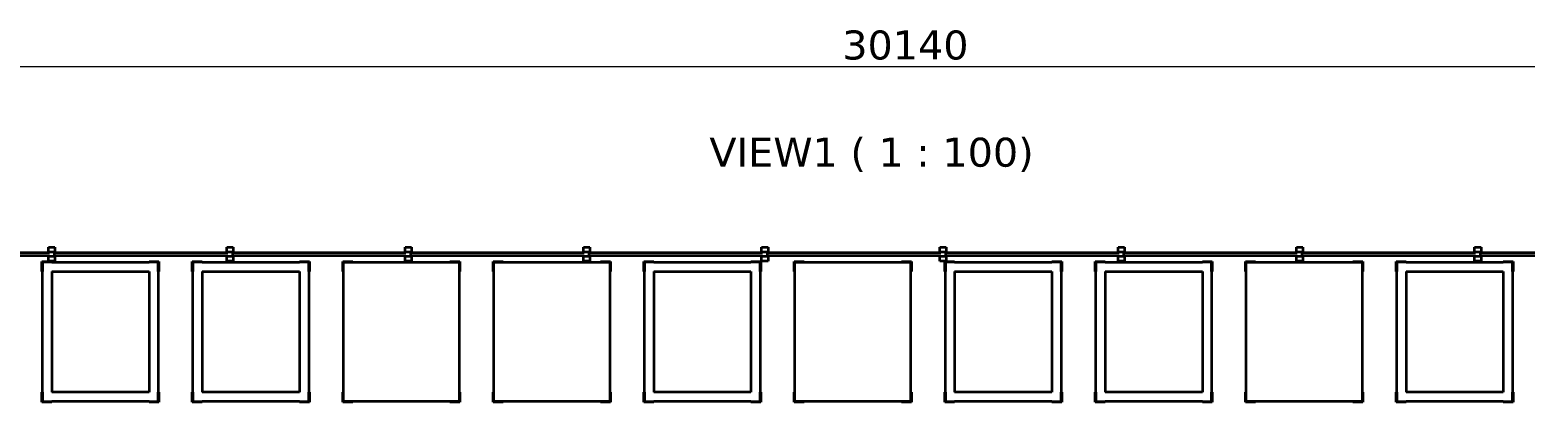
# Model space of a CAD drawing. Header units: millimetres. Extents: x 0 to 67800, y 0 to 42000.
# Drawn here: x 12068 to 24985, y 27207 to 30418 of the extents above; entities that cross this region are included whole.
import ezdxf

# ---------------------------------------------------------------- set-up
doc = ezdxf.new("R2010")
doc.units = ezdxf.units.MM
doc.header["$LTSCALE"] = 100
for name, color, linetype, lineweight in [('Dimension (ISO)', 7, 'Continuous', 18), ('Symbol (ISO)', 7, 'Continuous', 18), ('Visible (ISO)', 7, 'Continuous', 35)]:
    doc.layers.add(name, color=color, linetype=linetype, lineweight=lineweight)
doc.styles.add('Note Text (ISO)', font='verdana.ttf')
doc.dimstyles.new('Default - Method 1b (ISO)', dxfattribs={"dimscale": 100, "dimtxt": 2.5, "dimasz": 2.5, "dimexe": 2, "dimexo": 2, "dimgap": 0.5, "dimtad": 1, "dimtoh": 1, "dimdec": 1, "dimrnd": 1e-08, "dimtxsty": 'Note Text (ISO)', "dimcen": 0.09, "dimdle": 10, "dimclrd": 256, "dimclre": 256, "dimclrt": 256, "dimadec": 1, "dimazin": 2, "dimtfac": 0.72, "dimtmove": 0, "dimatfit": 3, "dimfxl": 1, "dimtolj": 1, "dimlwd": -1, "dimlwe": -1, "dimarcsym": 0})

# ---------------------------------------------------------------- blocks, each defined once
blk = doc.blocks.new('*D19')
at = {"layer": 'Defpoints', "color": 0, "transparency": 16777216}
for p in [(34677, 30103), (4537, 28503), (34677, 28503)]:
    blk.add_point(p, dxfattribs=at)
at = {"layer": 'Dimension (ISO)', "transparency": 16777216}
for p, q in [((4537, 28703), (4537, 30303)), ((34677, 28703), (34677, 30303)), ((4787, 30103), (34427, 30103))]:
    blk.add_line(p, q, dxfattribs=at)
for points in [[(4787, 30145), (4787, 30061), (4537, 30103)], [(34427, 30145), (34427, 30061), (34677, 30103)]]:
    blk.add_solid(points, dxfattribs=at)
at = {"layer": 'Dimension (ISO)', "transparency": 16777216, "insert": (19086, 30413), "char_height": 250, "attachment_point": 1, "style": 'Note Text (ISO)'}
blk.add_mtext('\\A1;30140', dxfattribs=at)

msp = doc.modelspace()

# ---------------------------------------------------------------- linework, layer by layer
at = {"layer": 'Visible (ISO)'}
for p, q in [((10736.99, 28497.87), (12236.99, 28497.87)), ((12236.99, 28467.87), (10736.99, 28467.87)), ((12170.78, 28332.87), (12170.78, 28418.87)), ((12170.78, 28418.87), (12256.78, 28418.87)), ((12229.49, 28497.87), (12229.49, 28542.87)), ((12229.49, 28542.87), (12284.49, 28542.87)), ((12229.49, 28422.87), (12229.49, 28467.87)), ((12284.49, 28422.87), (12229.49, 28422.87)), ((12236.99, 28502.87), (12276.99, 28502.87)), ((12236.99, 28497.87), (12236.99, 28502.87)), ((12236.99, 28462.87), (12236.99, 28467.87)), ((12276.99, 28462.87), (12236.99, 28462.87)), ((12256.78, 28418.87), (12256.78, 28412.87)), ((12276.99, 28502.87), (12276.99, 28462.87)), ((12276.99, 28497.87), (12276.99, 28467.87)), ((12276.99, 28497.87), (13776.99, 28497.87)), ((13776.99, 28467.87), (12276.99, 28467.87)), ((12284.49, 28542.87), (12284.49, 28497.87)), ((12284.49, 28467.87), (12284.49, 28422.87)), ((13096.78, 28412.87), (13096.78, 28418.87)), ((13096.78, 28418.87), (13182.78, 28418.87)), ((13182.78, 28418.87), (13182.78, 28332.87)), ((13470.78, 28332.87), (13470.78, 28418.87)), ((13470.78, 28418.87), (13556.78, 28418.87)), ((13556.78, 28418.87), (13556.78, 28412.87)), ((13769.49, 28497.87), (13769.49, 28542.87)), ((13769.49, 28542.87), (13824.49, 28542.87)), ((13769.49, 28422.87), (13769.49, 28467.87)), ((13824.49, 28422.87), (13769.49, 28422.87)), ((13776.99, 28502.87), (13816.99, 28502.87)), ((13776.99, 28497.87), (13776.99, 28502.87)), ((13776.99, 28462.87), (13776.99, 28467.87)), ((13816.99, 28462.87), (13776.99, 28462.87)), ((13816.99, 28502.87), (13816.99, 28462.87)), ((13816.99, 28497.87), (13816.99, 28467.87)), ((13816.99, 28497.87), (15316.99, 28497.87)), ((15316.99, 28467.87), (13816.99, 28467.87)), ((13824.49, 28542.87), (13824.49, 28497.87)), ((13824.49, 28467.87), (13824.49, 28422.87)), ((14396.78, 28412.87), (14396.78, 28418.87)), ((14396.78, 28418.87), (14482.78, 28418.87)), ((14482.78, 28418.87), (14482.78, 28332.87)), ((14770.78, 28332.87), (14770.78, 28418.87)), ((14770.78, 28418.87), (14856.78, 28418.87)), ((14856.78, 28418.87), (14856.78, 28412.88)), ((15309.49, 28497.87), (15309.49, 28542.87)), ((15309.49, 28542.87), (15364.49, 28542.87)), ((15309.49, 28422.87), (15309.49, 28467.87)), ((15364.49, 28422.87), (15309.49, 28422.87)), ((15316.99, 28502.87), (15356.99, 28502.87)), ((15316.99, 28497.87), (15316.99, 28502.87)), ((15316.99, 28462.87), (15316.99, 28467.87)), ((15356.99, 28462.87), (15316.99, 28462.87)), ((15356.99, 28502.87), (15356.99, 28462.87)), ((15356.99, 28497.87), (15356.99, 28467.87)), ((15356.99, 28497.87), (16856.99, 28497.87)), ((16856.99, 28467.87), (15356.99, 28467.87)), ((15364.49, 28542.87), (15364.49, 28497.87)), ((15364.49, 28467.87), (15364.49, 28422.87)), ((15696.78, 28412.88), (15696.78, 28418.87)), ((15696.78, 28418.87), (15782.78, 28418.87)), ((15782.78, 28418.87), (15782.78, 28332.87)), ((16070.78, 28332.87), (16070.78, 28418.87)), ((16070.78, 28418.87), (16156.78, 28418.87)), ((16156.78, 28418.87), (16156.78, 28412.88)), ((16849.49, 28497.87), (16849.49, 28542.87)), ((16849.49, 28542.87), (16904.49, 28542.87)), ((16849.49, 28422.87), (16849.49, 28467.87)), ((16904.49, 28422.87), (16849.49, 28422.87)), ((16856.99, 28502.87), (16896.99, 28502.87)), ((16856.99, 28497.87), (16856.99, 28502.87)), ((16856.99, 28462.87), (16856.99, 28467.87)), ((16896.99, 28462.87), (16856.99, 28462.87)), ((16896.99, 28502.87), (16896.99, 28462.87)), ((16896.99, 28497.87), (16896.99, 28467.87)), ((16896.99, 28497.87), (18396.99, 28497.87)), ((18396.99, 28467.87), (16896.99, 28467.87)), ((16904.49, 28542.87), (16904.49, 28497.87)), ((16904.49, 28467.87), (16904.49, 28422.87)), ((16996.78, 28412.88), (16996.78, 28418.87)), ((16996.78, 28418.87), (17082.78, 28418.87)), ((17082.78, 28418.87), (17082.78, 28332.87)), ((17370.78, 28332.87), (17370.78, 28418.87)), ((17370.78, 28418.87), (17456.78, 28418.87)), ((17456.78, 28418.87), (17456.78, 28412.87)), ((18296.78, 28412.87), (18296.78, 28418.87)), ((18296.78, 28418.87), (18382.78, 28418.87)), ((18382.78, 28418.87), (18382.78, 28332.87)), ((18389.49, 28497.87), (18389.49, 28542.87)), ((18389.49, 28542.87), (18444.49, 28542.87)), ((18389.49, 28422.87), (18389.49, 28467.87)), ((18444.49, 28422.87), (18389.49, 28422.87)), ((18396.99, 28502.87), (18436.99, 28502.87)), ((18396.99, 28497.87), (18396.99, 28502.87)), ((18396.99, 28462.87), (18396.99, 28467.87)), ((18436.99, 28462.87), (18396.99, 28462.87)), ((18436.99, 28502.87), (18436.99, 28462.87)), ((18436.99, 28497.87), (18436.99, 28467.87)), ((18436.99, 28497.87), (19936.99, 28497.87)), ((19936.99, 28467.87), (18436.99, 28467.87)), ((18444.49, 28542.87), (18444.49, 28497.87)), ((18444.49, 28467.87), (18444.49, 28422.87)), ((18670.78, 28332.87), (18670.78, 28418.87)), ((18670.78, 28418.87), (18756.78, 28418.87)), ((18756.78, 28418.87), (18756.78, 28412.88)), ((19596.78, 28412.88), (19596.78, 28418.87)), ((19596.78, 28418.87), (19682.78, 28418.87)), ((19682.78, 28418.87), (19682.78, 28332.87)), ((19929.49, 28497.87), (19929.49, 28542.87)), ((19929.49, 28542.87), (19984.49, 28542.87)), ((19929.49, 28422.87), (19929.49, 28467.87)), ((19984.49, 28422.87), (19929.49, 28422.87)), ((19936.99, 28502.87), (19976.99, 28502.87)), ((19936.99, 28497.87), (19936.99, 28502.87)), ((19936.99, 28462.87), (19936.99, 28467.87)), ((19976.99, 28462.87), (19936.99, 28462.87)), ((19970.78, 28332.87), (19970.78, 28418.87)), ((19970.78, 28418.87), (20056.78, 28418.87)), ((19976.99, 28502.87), (19976.99, 28462.87)), ((19976.99, 28497.87), (19976.99, 28467.87)), ((19976.99, 28497.87), (21476.99, 28497.87)), ((21476.99, 28467.87), (19976.99, 28467.87)), ((19984.49, 28542.87), (19984.49, 28497.87)), ((19984.49, 28467.87), (19984.49, 28422.87)), ((20056.78, 28418.87), (20056.78, 28412.87)), ((20896.78, 28412.87), (20896.78, 28418.87)), ((20896.78, 28418.87), (20982.78, 28418.87)), ((20982.78, 28418.87), (20982.78, 28332.87)), ((21270.78, 28332.87), (21270.78, 28418.87)), ((21270.78, 28418.87), (21356.78, 28418.87)), ((21356.78, 28418.87), (21356.78, 28412.87)), ((21469.49, 28497.87), (21469.49, 28542.87)), ((21469.49, 28542.87), (21524.49, 28542.87)), ((21469.49, 28422.87), (21469.49, 28467.87)), ((21524.49, 28422.87), (21469.49, 28422.87)), ((21476.99, 28502.87), (21516.99, 28502.87)), ((21476.99, 28497.87), (21476.99, 28502.87)), ((21476.99, 28462.87), (21476.99, 28467.87)), ((21516.99, 28462.87), (21476.99, 28462.87)), ((21516.99, 28502.87), (21516.99, 28462.87)), ((21516.99, 28497.87), (21516.99, 28467.87)), ((21516.99, 28497.87), (23016.99, 28497.87)), ((23016.99, 28467.87), (21516.99, 28467.87)), ((21524.49, 28542.87), (21524.49, 28497.87)), ((21524.49, 28467.87), (21524.49, 28422.87)), ((22196.78, 28412.87), (22196.78, 28418.87)), ((22196.78, 28418.87), (22282.78, 28418.87)), ((22282.78, 28418.87), (22282.78, 28332.87)), ((22570.78, 28332.87), (22570.78, 28418.87)), ((22570.78, 28418.87), (22656.78, 28418.87)), ((22656.78, 28418.87), (22656.78, 28412.88)), ((23009.49, 28497.87), (23009.49, 28542.87)), ((23009.49, 28542.87), (23064.49, 28542.87)), ((23009.49, 28422.87), (23009.49, 28467.87)), ((23064.49, 28422.87), (23009.49, 28422.87)), ((23016.99, 28502.87), (23056.99, 28502.87)), ((23016.99, 28497.87), (23016.99, 28502.87)), ((23016.99, 28462.87), (23016.99, 28467.87)), ((23056.99, 28462.87), (23016.99, 28462.87)), ((23056.99, 28502.87), (23056.99, 28462.87)), ((23056.99, 28497.87), (23056.99, 28467.87)), ((23056.99, 28497.87), (24556.99, 28497.87)), ((24556.99, 28467.87), (23056.99, 28467.87)), ((23064.49, 28542.87), (23064.49, 28497.87)), ((23064.49, 28467.87), (23064.49, 28422.87)), ((23496.78, 28412.88), (23496.78, 28418.87)), ((23496.78, 28418.87), (23582.78, 28418.87)), ((23582.78, 28418.87), (23582.78, 28332.87)), ((23870.78, 28332.87), (23870.78, 28418.87)), ((23870.78, 28418.87), (23956.78, 28418.87)), ((23956.78, 28418.87), (23956.78, 28412.87)), ((24549.49, 28497.87), (24549.49, 28542.87)), ((24549.49, 28542.87), (24604.49, 28542.87)), ((24549.49, 28422.87), (24549.49, 28467.87)), ((24604.49, 28422.87), (24549.49, 28422.87)), ((24556.99, 28502.87), (24596.99, 28502.87)), ((24556.99, 28497.87), (24556.99, 28502.87)), ((24556.99, 28462.87), (24556.99, 28467.87)), ((24596.99, 28462.87), (24556.99, 28462.87)), ((24596.99, 28502.87), (24596.99, 28462.87)), ((24596.99, 28497.87), (24596.99, 28467.87)), ((24596.99, 28497.87), (26096.99, 28497.87)), ((26096.99, 28467.87), (24596.99, 28467.87)), ((24604.49, 28542.87), (24604.49, 28497.87)), ((24604.49, 28467.87), (24604.49, 28422.87)), ((24796.78, 28412.87), (24796.78, 28418.87)), ((24796.78, 28418.87), (24882.78, 28418.87)), ((24882.78, 28418.87), (24882.78, 28332.87)), ((12176.78, 28332.87), (12170.78, 28332.87)), ((12176.78, 28412.87), (12176.78, 28332.87)), ((12256.78, 28412.87), (12176.78, 28412.87)), ((12176.78, 27292.87), (12176.78, 28332.87)), ((12256.78, 28412.87), (13096.78, 28412.87)), ((12256.78, 28332.87), (12256.78, 27292.87)), ((12256.78, 28332.87), (13096.78, 28332.87)), ((13176.78, 28412.87), (13096.78, 28412.87)), ((13096.78, 28332.87), (13096.78, 27292.87)), ((13176.78, 28332.87), (13176.78, 28412.87)), ((13182.78, 28332.87), (13176.78, 28332.87)), ((13176.78, 28332.87), (13176.78, 27292.87)), ((13476.78, 28332.87), (13470.78, 28332.87)), ((13476.78, 28412.87), (13476.78, 28332.87)), ((13556.78, 28412.87), (13476.78, 28412.87)), ((13476.78, 27292.87), (13476.78, 28332.87)), ((13556.78, 28412.87), (14396.78, 28412.87)), ((13556.78, 28332.87), (13556.78, 27292.87)), ((13556.78, 28332.87), (14396.78, 28332.87)), ((14476.78, 28412.87), (14396.78, 28412.87)), ((14396.78, 28332.87), (14396.78, 27292.87)), ((14476.78, 28332.87), (14476.78, 28412.87)), ((14482.78, 28332.87), (14476.78, 28332.87)), ((14476.78, 28332.87), (14476.78, 27292.87)), ((14776.78, 28332.87), (14770.78, 28332.87)), ((14776.78, 28412.88), (15776.78, 28412.88)), ((14776.78, 27212.87), (14776.78, 28412.88)), ((15776.78, 28412.88), (15776.78, 27212.87)), ((15782.78, 28332.87), (15776.78, 28332.87)), ((16076.78, 28332.87), (16070.78, 28332.87)), ((16076.78, 28412.88), (17076.78, 28412.88)), ((16076.78, 27212.87), (16076.78, 28412.88)), ((17076.78, 28412.88), (17076.78, 27212.87)), ((17082.78, 28332.87), (17076.78, 28332.87)), ((17376.78, 28332.87), (17370.78, 28332.87)), ((17376.78, 28412.87), (17376.78, 28332.87)), ((17456.78, 28412.87), (17376.78, 28412.87)), ((17376.78, 27292.87), (17376.78, 28332.87)), ((17456.78, 28412.87), (18296.78, 28412.87)), ((17456.78, 28332.87), (17456.78, 27292.87)), ((17456.78, 28332.87), (18296.78, 28332.87)), ((18376.78, 28412.87), (18296.78, 28412.87)), ((18296.78, 28332.87), (18296.78, 27292.87)), ((18376.78, 28332.87), (18376.78, 28412.87)), ((18382.78, 28332.87), (18376.78, 28332.87)), ((18376.78, 28332.87), (18376.78, 27292.87)), ((18676.78, 28332.87), (18670.78, 28332.87)), ((18676.78, 28412.88), (19676.78, 28412.88)), ((18676.78, 27212.87), (18676.78, 28412.88)), ((19676.78, 28412.88), (19676.78, 27212.87)), ((19682.78, 28332.87), (19676.78, 28332.87)), ((19976.78, 28332.87), (19970.78, 28332.87)), ((19976.78, 28412.87), (19976.78, 28332.87)), ((20056.78, 28412.87), (19976.78, 28412.87)), ((19976.78, 27292.87), (19976.78, 28332.87)), ((20056.78, 28412.87), (20896.78, 28412.87)), ((20056.78, 28332.87), (20056.78, 27292.87)), ((20056.78, 28332.87), (20896.78, 28332.87)), ((20976.78, 28412.87), (20896.78, 28412.87)), ((20896.78, 28332.87), (20896.78, 27292.87)), ((20976.78, 28332.87), (20976.78, 28412.87)), ((20982.78, 28332.87), (20976.78, 28332.87)), ((20976.78, 28332.87), (20976.78, 27292.87)), ((21276.78, 28332.87), (21270.78, 28332.87)), ((21276.78, 28412.87), (21276.78, 28332.87)), ((21356.78, 28412.87), (21276.78, 28412.87)), ((21276.78, 27292.87), (21276.78, 28332.87)), ((21356.78, 28412.87), (22196.78, 28412.87)), ((21356.78, 28332.87), (21356.78, 27292.87)), ((21356.78, 28332.87), (22196.78, 28332.87)), ((22276.78, 28412.87), (22196.78, 28412.87)), ((22196.78, 28332.87), (22196.78, 27292.87)), ((22276.78, 28332.87), (22276.78, 28412.87)), ((22282.78, 28332.87), (22276.78, 28332.87)), ((22276.78, 28332.87), (22276.78, 27292.87)), ((22576.78, 28332.87), (22570.78, 28332.87)), ((22576.78, 28412.88), (23576.78, 28412.88)), ((22576.78, 27212.87), (22576.78, 28412.88)), ((23576.78, 28412.88), (23576.78, 27212.87)), ((23582.78, 28332.87), (23576.78, 28332.87)), ((23876.78, 28332.87), (23870.78, 28332.87)), ((23876.78, 28412.87), (23876.78, 28332.87)), ((23956.78, 28412.87), (23876.78, 28412.87)), ((23876.78, 27292.87), (23876.78, 28332.87)), ((23956.78, 28412.87), (24796.78, 28412.87)), ((23956.78, 28332.87), (23956.78, 27292.87)), ((23956.78, 28332.87), (24796.78, 28332.87)), ((24876.78, 28412.87), (24796.78, 28412.87)), ((24796.78, 28332.87), (24796.78, 27292.87)), ((24876.78, 28332.87), (24876.78, 28412.87)), ((24882.78, 28332.87), (24876.78, 28332.87)), ((24876.78, 28332.87), (24876.78, 27292.87)), ((12170.78, 27206.87), (12170.78, 27292.87)), ((12170.78, 27292.87), (12176.78, 27292.87)), ((12176.78, 27292.87), (12176.78, 27212.87)), ((13096.78, 27292.87), (12256.78, 27292.87)), ((13176.78, 27212.87), (13176.78, 27292.87)), ((13176.78, 27292.87), (13182.78, 27292.87)), ((13182.78, 27292.87), (13182.78, 27206.87)), ((13470.78, 27206.87), (13470.78, 27292.87)), ((13470.78, 27292.87), (13476.78, 27292.87)), ((13476.78, 27292.87), (13476.78, 27212.87)), ((14396.78, 27292.87), (13556.78, 27292.87)), ((14476.78, 27212.87), (14476.78, 27292.87)), ((14476.78, 27292.87), (14482.78, 27292.87)), ((14482.78, 27292.87), (14482.78, 27206.87)), ((14770.78, 27206.87), (14770.78, 27292.87)), ((14770.78, 27292.87), (14776.78, 27292.87)), ((15776.78, 27292.87), (15782.78, 27292.87)), ((15782.78, 27292.87), (15782.78, 27206.87)), ((16070.78, 27206.87), (16070.78, 27292.87)), ((16070.78, 27292.87), (16076.78, 27292.87)), ((17076.78, 27292.87), (17082.78, 27292.87)), ((17082.78, 27292.87), (17082.78, 27206.87)), ((17370.78, 27206.87), (17370.78, 27292.87)), ((17370.78, 27292.87), (17376.78, 27292.87)), ((17376.78, 27292.87), (17376.78, 27212.87)), ((18296.78, 27292.87), (17456.78, 27292.87)), ((18376.78, 27212.87), (18376.78, 27292.87)), ((18376.78, 27292.87), (18382.78, 27292.87)), ((18382.78, 27292.87), (18382.78, 27206.87)), ((18670.78, 27206.87), (18670.78, 27292.87)), ((18670.78, 27292.87), (18676.78, 27292.87)), ((19676.78, 27292.87), (19682.78, 27292.87)), ((19682.78, 27292.87), (19682.78, 27206.87)), ((19970.78, 27206.87), (19970.78, 27292.87)), ((19970.78, 27292.87), (19976.78, 27292.87)), ((19976.78, 27292.87), (19976.78, 27212.87)), ((20896.78, 27292.87), (20056.78, 27292.87)), ((20976.78, 27212.87), (20976.78, 27292.87)), ((20976.78, 27292.87), (20982.78, 27292.87)), ((20982.78, 27292.87), (20982.78, 27206.87)), ((21270.78, 27206.87), (21270.78, 27292.87)), ((21270.78, 27292.87), (21276.78, 27292.87)), ((21276.78, 27292.87), (21276.78, 27212.87)), ((22196.78, 27292.87), (21356.78, 27292.87)), ((22276.78, 27212.87), (22276.78, 27292.87)), ((22276.78, 27292.87), (22282.78, 27292.87)), ((22282.78, 27292.87), (22282.78, 27206.87)), ((22570.78, 27206.87), (22570.78, 27292.87)), ((22570.78, 27292.87), (22576.78, 27292.87)), ((23576.78, 27292.87), (23582.78, 27292.87)), ((23582.78, 27292.87), (23582.78, 27206.87)), ((23870.78, 27206.87), (23870.78, 27292.87)), ((23870.78, 27292.87), (23876.78, 27292.87)), ((23876.78, 27292.87), (23876.78, 27212.87)), ((24796.78, 27292.87), (23956.78, 27292.87)), ((24876.78, 27212.87), (24876.78, 27292.87)), ((24876.78, 27292.87), (24882.78, 27292.87)), ((24882.78, 27292.87), (24882.78, 27206.87)), ((12256.78, 27206.87), (12170.78, 27206.87)), ((12176.78, 27212.87), (12256.78, 27212.87)), ((12256.78, 27212.87), (12256.78, 27206.87)), ((13096.78, 27212.87), (12256.78, 27212.87)), ((13096.78, 27206.87), (13096.78, 27212.87)), ((13096.78, 27212.87), (13176.78, 27212.87)), ((13182.78, 27206.87), (13096.78, 27206.87)), ((13556.78, 27206.87), (13470.78, 27206.87)), ((13476.78, 27212.87), (13556.78, 27212.87)), ((13556.78, 27212.87), (13556.78, 27206.87)), ((14396.78, 27212.87), (13556.78, 27212.87)), ((14396.78, 27206.87), (14396.78, 27212.87)), ((14396.78, 27212.87), (14476.78, 27212.87)), ((14482.78, 27206.87), (14396.78, 27206.87)), ((14856.78, 27206.87), (14770.78, 27206.87)), ((15776.78, 27212.87), (14776.78, 27212.87)), ((14856.78, 27212.87), (14856.78, 27206.87)), ((15696.78, 27206.87), (15696.78, 27212.87)), ((15782.78, 27206.87), (15696.78, 27206.87)), ((16156.78, 27206.87), (16070.78, 27206.87)), ((17076.78, 27212.87), (16076.78, 27212.87)), ((16156.78, 27212.87), (16156.78, 27206.87)), ((16996.78, 27206.87), (16996.78, 27212.87)), ((17082.78, 27206.87), (16996.78, 27206.87)), ((17456.78, 27206.87), (17370.78, 27206.87)), ((17376.78, 27212.87), (17456.78, 27212.87)), ((17456.78, 27212.87), (17456.78, 27206.87)), ((18296.78, 27212.87), (17456.78, 27212.87)), ((18296.78, 27206.87), (18296.78, 27212.87)), ((18296.78, 27212.87), (18376.78, 27212.87)), ((18382.78, 27206.87), (18296.78, 27206.87)), ((18756.78, 27206.87), (18670.78, 27206.87)), ((19676.78, 27212.87), (18676.78, 27212.87)), ((18756.78, 27212.87), (18756.78, 27206.87)), ((19596.78, 27206.87), (19596.78, 27212.87)), ((19682.78, 27206.87), (19596.78, 27206.87)), ((20056.78, 27206.87), (19970.78, 27206.87)), ((19976.78, 27212.87), (20056.78, 27212.87)), ((20056.78, 27212.87), (20056.78, 27206.87)), ((20896.78, 27212.87), (20056.78, 27212.87)), ((20896.78, 27206.87), (20896.78, 27212.87)), ((20896.78, 27212.87), (20976.78, 27212.87)), ((20982.78, 27206.87), (20896.78, 27206.87)), ((21356.78, 27206.87), (21270.78, 27206.87)), ((21276.78, 27212.87), (21356.78, 27212.87)), ((21356.78, 27212.87), (21356.78, 27206.87)), ((22196.78, 27212.87), (21356.78, 27212.87)), ((22196.78, 27206.87), (22196.78, 27212.87)), ((22196.78, 27212.87), (22276.78, 27212.87)), ((22282.78, 27206.87), (22196.78, 27206.87)), ((22656.78, 27206.87), (22570.78, 27206.87)), ((23576.78, 27212.87), (22576.78, 27212.87)), ((22656.78, 27212.87), (22656.78, 27206.87)), ((23496.78, 27206.87), (23496.78, 27212.87)), ((23582.78, 27206.87), (23496.78, 27206.87)), ((23956.78, 27206.87), (23870.78, 27206.87)), ((23876.78, 27212.87), (23956.78, 27212.87)), ((23956.78, 27212.87), (23956.78, 27206.87)), ((24796.78, 27212.87), (23956.78, 27212.87)), ((24796.78, 27206.87), (24796.78, 27212.87)), ((24796.78, 27212.87), (24876.78, 27212.87)), ((24882.78, 27206.87), (24796.78, 27206.87))]:
    msp.add_line(p, q, dxfattribs=at)

# ---------------------------------------------------------------- texts
at = {"layer": 'Symbol (ISO)', "insert": (17937.97, 29192.87), "char_height": 250, "attachment_point": 7, "style": 'Note Text (ISO)'}
msp.add_mtext('VIEW1 ( 1 : 100)', dxfattribs=at)

# ---------------------------------------------------------------- dimensions: what is measured, and where the dimension line sits
at = {"layer": 'Dimension (ISO)'}
dim = msp.add_linear_dim(base=(34676.99, 30102.87), p1=(4536.99, 28502.87), p2=(34676.99, 28502.87), angle=180, dimstyle='Default - Method 1b (ISO)', override={"dimtoh": 0, "dimdec": 1, "dimtp": 0, "dimtm": 0, "dimtdec": 2, "dimtofl": 0, "dimatfit": 1}, dxfattribs=at)
dim.commit()
dim.dimension.update_dxf_attribs({"geometry": '*D19', "text_midpoint": (19606.99, 30102.87), "dimtype": 160})

doc.saveas('drawing.dxf')
